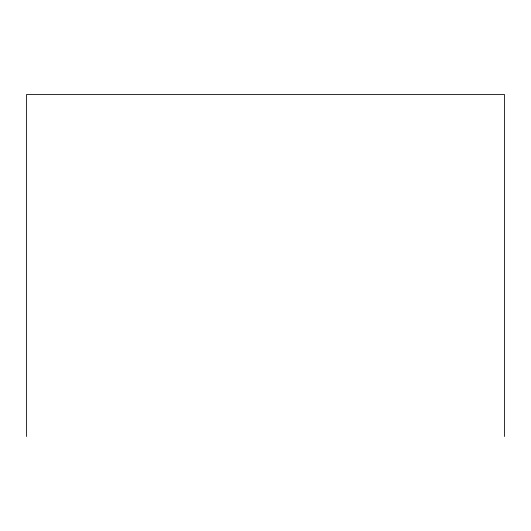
<?xml version="1.0" encoding="UTF-8"?>
<svg xmlns="http://www.w3.org/2000/svg" width="531" height="531" viewBox="0 0 531 531"><rect width="100%" height="100%" fill="white"/><g stroke="black" fill="none" stroke-linecap="round" stroke-linejoin="round"><path stroke-width="0.8" d="M504.45 436.522L504.45 94.478L26.55 94.478L26.55 436.522"/></g></svg>
